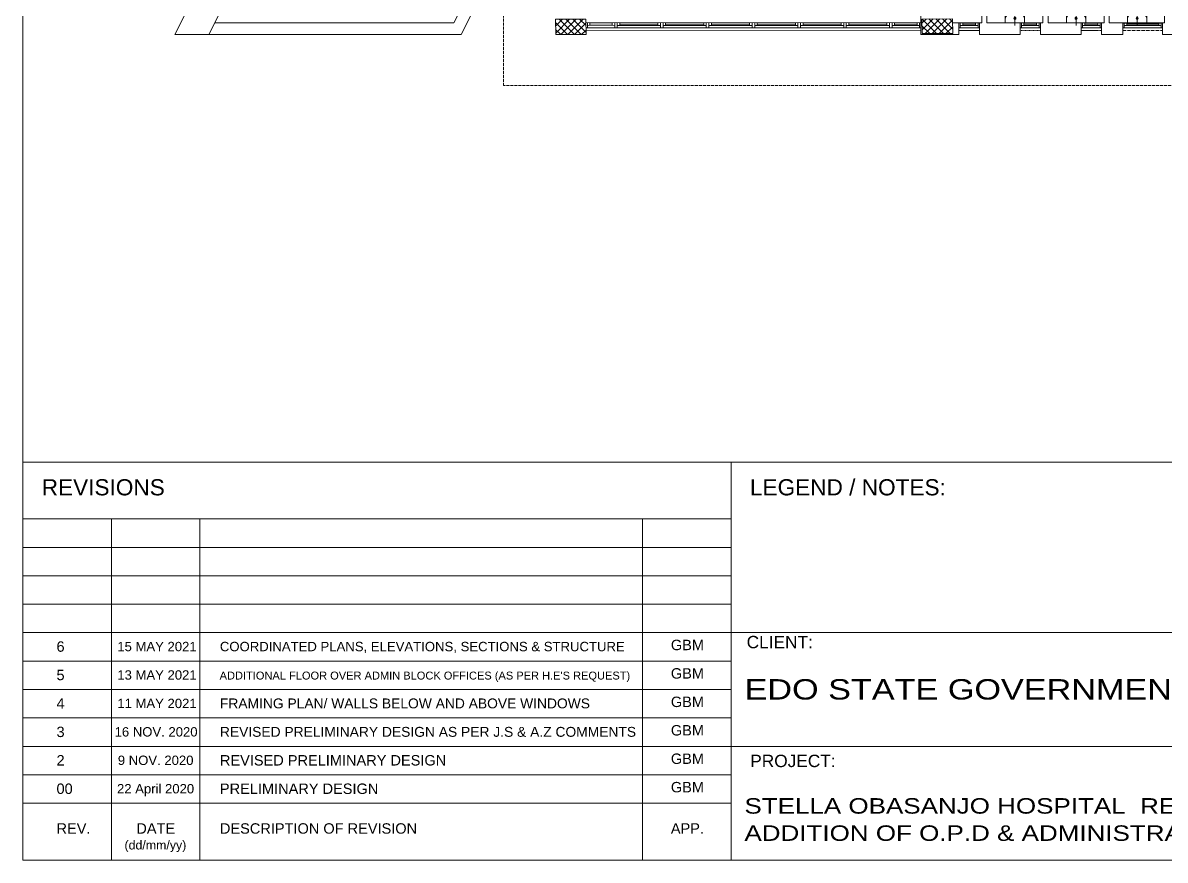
# Model space of a CAD drawing. Extents: x -178977 to 231842, y -29287 to 19916.
# Drawn here: x -12260 to 10187, y -29287 to -12829 of the extents above; entities that cross this region are included whole.
import ezdxf
from ezdxf import colors
from ezdxf.entities.mleader import LeaderData, LeaderLine
from ezdxf.math import Vec2, Vec3

# ---------------------------------------------------------------- set-up
doc = ezdxf.new("R2010")
doc.units = 0
doc.header["$LTSCALE"] = 0.25
doc.linetypes.add('01-First Floor-FUR$0$HIDDEN', pattern=[9.525, 6.35, -3.175])
doc.linetypes.add('DASHDOT', pattern=[25.4, 12.7, -6.35, 0, -6.35])
for name, color, linetype, lineweight in [('01-First Floor-FUR$0$Aluminum', 251, 'Continuous', 5), ('01-First Floor-FUR$0$C-HYDR-CTCH', 251, 'Continuous', 5), ('01-First Floor-FUR$0$Frame', 252, 'Continuous', 9), ('01-First Floor-FUR$0$Hatch', 252, 'Continuous', 5), ('01-First Floor-FUR$0$Proj', 251, 'Continuous', 5), ('01-First Floor-FUR$0$SANIT', 250, 'Continuous', 5), ('01-First Floor-FUR$0$Walls', 251, 'Continuous', 5), ('E-LITE-CLNG-CNDT', 6, 'DASHDOT', 35), ('E-POWR-TEXT', 6, 'Continuous', 25)]:
    doc.layers.add(name, color=color, linetype=linetype, lineweight=lineweight)
doc.layers.add('01-First Floor-FUR$0$X-WHITE glass', color=255, linetype='Continuous')
doc.styles.add('01-First Floor-FUR$0$MARI3', font='arial.ttf', dxfattribs={"width": 1.2})
doc.styles.add('01-First Floor-FUR$0$TTLB-A0-JeddahDP$0$Standard', font='txt_____.ttf')
doc.styles.add('01-First Floor-FUR$0$TTLB-A0-JeddahDP$0$swis721', font='swiss.ttf')
doc.styles.add('DC_Elc_Romans', font='elc_romans.shx', dxfattribs={"width": 0.7})

# ---------------------------------------------------------------- blocks, each defined once
blk = doc.blocks.new('01-First Floor-FUR$0$WC manta')
at = {"layer": '01-First Floor-FUR$0$SANIT'}
for p, q in [((-0.18, 0), (0.65, 0)), ((-0.13, 0.18), (-0.13, -0.18)), ((-0.12, 0.19), (0.41, 0.19)), ((0.05, 0.09), (0.05, -0.09)), ((0.109, 0.18), (0.109, -0.18)), ((0.209, 0.1), (0.209, -0.1)), ((0.229, 0.1), (0.229, -0.1)), ((0.239, 0.13), (0.41, 0.13)), ((0.296, 0.051), (0.358, 0.039)), ((-0.12, -0.19), (0.41, -0.19)), ((0.239, -0.13), (0.41, -0.13)), ((0.296, -0.051), (0.358, -0.039))]:
    blk.add_line(p, q, dxfattribs=at)
for centre, radius in [((-0.04, 0), 0.02), ((0.159, 0.075), 0.01), ((0.159, -0.075), 0.01)]:
    blk.add_circle(centre, radius, dxfattribs=at)
for centre, radius, start, end in [((-0.12, 0.18), 0.01, 90, 180), ((-0.05, 0.09), 0.1, 0, 90), ((0.119, 0.18), 0.01, 90, 180), ((0.239, 0.1), 0.03, 90, 180), ((0.259, 0.1), 0.03, 90, 180), ((0.303, 0), 0.0588, 141.525, 218.475), ((0.288, 0.012), 0.04, 79.4289, 141.525), ((0.345, 0), 0.0588, 166.4176, 193.5824), ((0.327, 0.004), 0.04, 79.4289, 166.4176), ((0.315, 0), 0.13, 270, 90), ((0.351, 0), 0.04, 280.5711, 79.4289), ((0.41, 0), 0.19, 270, 90), ((0.41, 0), 0.13, 270, 90), ((-0.12, -0.18), 0.01, 180, 270), ((-0.05, -0.09), 0.1, 270, 0), ((0.119, -0.18), 0.01, 180, 270), ((0.239, -0.1), 0.03, 180, 270), ((0.259, -0.1), 0.03, 180, 270), ((0.288, -0.012), 0.04, 218.475, 280.5711), ((0.327, -0.004), 0.04, 193.5824, 280.5711)]:
    blk.add_arc(centre, radius, start, end, dxfattribs=at)
blk = doc.blocks.new('01-First Floor-FUR')
at = {"layer": '01-First Floor-FUR$0$Hatch'}
h = blk.add_hatch(dxfattribs=at)
h.set_pattern_fill('ANSI37', color=256, scale=30)
h.set_pattern_definition([(45, (-1823.345, -13062.25), (-67.35192, 67.35192), []), (135, (-1823.345, -13062.25), (-67.35192, -67.35192), [])])
h.paths.add_polyline_path([(49129, 8856), (48525, 8847), (48529, 8559), (49133, 8567)])
h.paths.add_polyline_path([(41969, 8848), (41385, 8842), (41365, 8551), (41949, 8556)])
h.paths.add_polyline_path([(27592, 8841), (26993, 8836), (26987, 8543), (27586, 8547)])
h.paths.add_polyline_path([(34777, 8843), (34176, 8835), (34167, 8550), (34769, 8557)])
h.paths.add_polyline_path([(20372, 8850), (19766, 8828), (19780, 8535), (20387, 8557)])
h.paths.add_polyline_path([(13636, 8839), (12414, 8863), (12407, 8567), (13629, 8543)])
h.paths.add_polyline_path([(13650, 1639), (12435, 1624), (12421, 1331), (13636, 1347)])
h.paths.add_polyline_path([(13624, -5554), (12421, -5570), (12415, -5863), (13618, -5847)])
h.paths.add_polyline_path([(13642, -12753), (12446, -12764), (12448, -13058), (13645, -13047)])
h.paths.add_polyline_path([(6007, -12750), (5404, -12754), (5414, -13040), (6018, -13036)])
h.paths.add_polyline_path([(5992, -5552), (5395, -5551), (5395, -5852), (5992, -5854)])
h.paths.add_polyline_path([(6002, 1637), (5382, 1638), (5372, 1335), (5991, 1334)])
h.paths.add_polyline_path([(5978, 8816), (5378, 8831), (5374, 8541), (5975, 8527)])
h.paths.add_polyline_path([(-1221, 8815), (-1823, 8837), (-1821, 8549), (-1219, 8526)])
h.paths.add_polyline_path([(-1213, -5564), (-1815, -5571), (-1812, -5862), (-1210, -5855)])
h.paths.add_polyline_path([(-1195, -12758), (-1794, -12759), (-1789, -13060), (-1191, -13059)])
h.paths.add_polyline_path([(20391, -12745), (19786, -12758), (19791, -13059), (20397, -13046)])
h.paths.add_polyline_path([(20385, -5553), (19790, -5570), (19792, -5867), (20387, -5849)])
h.paths.add_polyline_path([(20376, 1655), (19777, 1648), (19781, 1348), (20380, 1355)])
h.paths.add_polyline_path([(27576, 1640), (26974, 1645), (26979, 1353), (27581, 1348)])
h.paths.add_polyline_path([(27580, -5542), (26976, -5560), (26990, -5860), (27590, -5839)])
h.paths.add_polyline_path([(27596, -12758), (26992, -12752), (26990, -13038), (27594, -13044)])
h.paths.add_polyline_path([(34795, -12748), (34197, -12763), (34206, -13062), (34804, -13048)])
h.paths.add_polyline_path([(34787, -5560), (34186, -5558), (34187, -5855), (34789, -5857)])
h.paths.add_polyline_path([(34751, 1644), (34170, 1649), (34190, 1359), (34771, 1354)])
h.paths.add_polyline_path([(41954, 1643), (41357, 1657), (41359, 1365), (41956, 1352)])
h.paths.add_polyline_path([(41955, -5555), (41387, -5563), (41389, -5857), (41957, -5849)])
h.paths.add_polyline_path([(41992, -12752), (41387, -12755), (41388, -13059), (41994, -13057)])
h.paths.add_polyline_path([(49167, -12753), (48579, -12737), (48565, -13044), (49153, -13060)])
h.paths.add_polyline_path([(49151, -5553), (48548, -5552), (48546, -5849), (49149, -5850)])
at = {"layer": '01-First Floor-FUR$0$Aluminum'}
for p, q in [((5386, -12830), (-1192, -12825, 0)), ((5386, -12930), (-1192, -12925, 0)), ((-1167, -12925, 0), (-1167, -12825, 0)), ((-629, -12880), (-1167, -12875, 0)), ((-1117, -12875, 0), (-1117, -12825, 0)), ((-679, -12855), (-1117, -12850, 0)), ((-679, -12880), (-679, -12830)), ((-629, -12930), (-629, -12830)), ((-579, -12930), (-579, -12830)), ((271, -12880), (-579, -12880)), ((-529, -12880), (-529, -12830)), ((221, -12855), (-529, -12855)), ((221, -12880), (221, -12830)), ((271, -12930), (271, -12830)), ((321, -12930), (321, -12830)), ((1171, -12880), (321, -12880)), ((371, -12880), (371, -12830)), ((1121, -12855), (371, -12855)), ((1121, -12880), (1121, -12830)), ((1171, -12930), (1171, -12830)), ((1221, -12930), (1221, -12830)), ((1221, -12880), (2071, -12880)), ((1271, -12880), (1271, -12830)), ((1271, -12855), (2021, -12855)), ((2021, -12880), (2021, -12830)), ((2071, -12930), (2071, -12830)), ((2121, -12930), (2121, -12830)), ((2971, -12880), (2121, -12880)), ((2171, -12880), (2171, -12830)), ((2921, -12855), (2171, -12855)), ((2921, -12880), (2921, -12830)), ((2971, -12930), (2971, -12830)), ((3021, -12930), (3021, -12830)), ((3871, -12880), (3021, -12880)), ((3071, -12880), (3071, -12830)), ((3821, -12855), (3071, -12855)), ((3821, -12880), (3821, -12830)), ((3871, -12930), (3871, -12830)), ((3921, -12930), (3921, -12830)), ((4771, -12880), (3921, -12880)), ((3971, -12880), (3971, -12830)), ((4721, -12855), (3971, -12855)), ((4721, -12880), (4721, -12830)), ((4771, -12930), (4771, -12830)), ((4821, -12930), (4821, -12830)), ((5361, -12880), (4821, -12880)), ((4871, -12880), (4871, -12830)), ((5311, -12855), (4871, -12855)), ((5311, -12880), (5311, -12830)), ((5361, -12930), (5361, -12830)), ((6536, -12830), (6136, -12830)), ((6536, -12930), (6136, -12930)), ((6161, -12930), (6161, -12830)), ((6511, -12880), (6161, -12880)), ((6211, -12880), (6211, -12830)), ((6211, -12855), (6461, -12855)), ((6461, -12880), (6461, -12830)), ((6511, -12930), (6511, -12830)), ((7736, -12830), (7336, -12830)), ((7736, -12930), (7336, -12930)), ((7361, -12930), (7361, -12830)), ((7711, -12880), (7361, -12880)), ((7411, -12880), (7411, -12830)), ((7411, -12855), (7661, -12855)), ((7661, -12880), (7661, -12830)), ((7711, -12930), (7711, -12830)), ((8936, -12830), (8536, -12830)), ((8936, -12930), (8536, -12930)), ((8561, -12930), (8561, -12830)), ((8911, -12880), (8561, -12880)), ((8611, -12880), (8611, -12830)), ((8611, -12855), (8861, -12855)), ((8861, -12880), (8861, -12830)), ((8911, -12930), (8911, -12830)), ((10136, -12930), (9356, -12930)), ((9381, -12930), (9381, -12830)), ((10111, -12880), (9381, -12880)), ((9431, -12880), (9431, -12830)), ((9431, -12855), (10061, -12855)), ((10136, -12830), (9736, -12830)), ((10136, -12830), (9736, -12830)), ((10136, -12930), (9736, -12930)), ((10136, -12930), (9736, -12930)), ((10111, -12880), (9761, -12880)), ((10111, -12880), (9761, -12880)), ((9811, -12855), (10061, -12855)), ((9811, -12855), (10061, -12855)), ((10061, -12880), (10061, -12830)), ((10061, -12880), (10061, -12830)), ((10061, -12880), (10061, -12830)), ((10111, -12930), (10111, -12830)), ((10111, -12930), (10111, -12830)), ((10111, -12930), (10111, -12830))]:
    blk.add_line(p, q, dxfattribs=at)
at = {"layer": '01-First Floor-FUR$0$C-HYDR-CTCH', "elevation": 0, "flags": 128}
for points in [[(-1794, -12759), (-1789, -13060), (-1191, -13059), (-1195, -12758), (-1794, -12759)], [(5414, -13040), (6018, -13036), (6007, -12750), (5404, -12754), (5414, -13040)]]:
    blk.add_lwpolyline(points, dxfattribs=at)
at = {"layer": '01-First Floor-FUR$0$Frame'}
for p, q in [((-12260, 19916, 0), (-12260, -29287, 0)), ((57327, -21462, 0), (-12260, -21462, 0)), ((1658, -21462, 0), (1658, -29287, 0)), ((1658, -22580, 0), (-12260, -22580, 0)), ((-10520, -29287, 0), (-10520, -22580, 0)), ((-8780, -29287, 0), (-8780, -22580, 0)), ((-82, -29287, 0), (-82, -22580, 0)), ((1658, -23139, 0), (-12260, -23139, 0)), ((1658, -23698, 0), (-12260, -23698, 0)), ((1658, -24257, 0), (-12260, -24257, 0)), ((57327, -24815, 0), (-12260, -24815, 0)), ((1658, -25374, 0), (-12260, -25374, 0)), ((1658, -25933, 0), (-12260, -25933, 0)), ((1658, -26492, 0), (-12260, -26492, 0)), ((1658, -27051, 0), (-12260, -27051, 0)), ((15575, -27051, 0), (1658, -27051, 0)), ((1658, -27610, 0), (-12260, -27610, 0)), ((1658, -28169, 0), (-12260, -28169, 0)), ((-12260, -29287, 0), (57327, -29287, 0))]:
    blk.add_line(p, q, dxfattribs=at)
at = {"layer": '01-First Floor-FUR$0$Proj'}
blk.add_line((-1192, -12975, 0), (5386, -12980), dxfattribs=at)
at = {"layer": '01-First Floor-FUR$0$Proj', "linetype": '01-First Floor-FUR$0$HIDDEN'}
for p, q in [((6136, -12980), (6536, -12980)), ((7336, -12980), (7736, -12980)), ((8536, -12980), (8936, -12980))]:
    blk.add_line(p, q, dxfattribs=at)
at = {"layer": '01-First Floor-FUR$0$Proj', "linetype": '01-First Floor-FUR$0$HIDDEN', "ltscale": 0.7}
blk.add_line((9356, -12980), (10136, -12980), dxfattribs=at)
at = {"layer": '01-First Floor-FUR$0$Proj', "linetype": '01-First Floor-FUR$0$HIDDEN', "ltscale": 3}
blk.add_lwpolyline([(48606, 9840), (-2814, 9840), (-2814, -14060), (48606, -14060)], dxfattribs=at)
blk.add_lwpolyline([(48606, 9840), (-2814, 9840), (-2814, -14060), (48606, -14060)], dxfattribs=at)
at = {"layer": '01-First Floor-FUR$0$Proj'}
for points in [[(-1814, -9390), (-3649, -13060), (-8604, -13060)], [(-2071, -9390), (-3791, -12830), (-8489, -12830)]]:
    blk.add_lwpolyline(points, dxfattribs=at)
at = {"layer": '01-First Floor-FUR$0$Walls'}
for p, q in [((5386, -13060), (5386, -9110)), ((6586, -12830), (6586, -11330)), ((6686, -12830), (6686, -11330)), ((7786, -12830), (7786, -11330)), ((7886, -12830), (7886, -11330)), ((8986, -12830), (8986, -11330)), ((9086, -12830), (9086, -11330)), ((10176, -11330), (10176, -12830)), ((6010, -12830), (6136, -12830)), ((6136, -13060), (6136, -12830)), ((6536, -12830), (6586, -12830)), ((6536, -13060), (6536, -12830)), ((6686, -12830), (7336, -12830)), ((7336, -13060), (7336, -12830)), ((7736, -13060), (7736, -12830)), ((7736, -12830), (7786, -12830)), ((7886, -12830), (8536, -12830)), ((8536, -13060), (8536, -12830)), ((8936, -12830), (8986, -12830)), ((8936, -13060), (8936, -12830)), ((9086, -12830), (9736, -12830)), ((9356, -13060), (9356, -12830)), ((10136, -12830), (10176, -12830)), ((10136, -13060), (10136, -12830)), ((10136, -13060), (10136, -12830)), ((10136, -13060), (10136, -12830)), ((5386, -13060), (6136, -13060)), ((6536, -13060), (7336, -13060)), ((7736, -13060), (8536, -13060)), ((8936, -13060), (9356, -13060)), ((10136, -13060, 0), (10868, -13060, 0))]:
    blk.add_line(p, q, dxfattribs=at)
blk.add_lwpolyline([(-7226, -8963), (-9274, -13060), (-8604, -13060), (-6769, -9390), (-6769, -9160), (-6914, -9160)], dxfattribs=at)
at = {"layer": '01-First Floor-FUR$0$X-WHITE glass', "color": 30, "ltscale": 6, "true_color": 0xf26722}
blk.add_line((9356, -12830), (10136, -12830), dxfattribs=at)
at = {"layer": '01-First Floor-FUR$0$SANIT', "xscale": -999.9999999999995, "yscale": 999.9999999999995, "zscale": 999.9999999999995, "rotation": 270}
for p in [(7236, -12700), (8436, -12700), (9636, -12700)]:
    blk.add_blockref('01-First Floor-FUR$0$WC manta', p, dxfattribs=at)
at = {"layer": '01-First Floor-FUR$0$Frame', "style": '01-First Floor-FUR$0$MARI3', "width": 1.2}
for s, height, p in [('EDO STATE GOVERNMENT', 400.79, (1922, -26130, 0)), ('STELLA OBASANJO HOSPITAL  REFURBISHMENT &', 304.6, (1920, -28373, 0)), ('ADDITION OF O.P.D & ADMINISTRATIVE BLOCK', 304.6, (1920, -28908, 0))]:
    blk.add_text(s, height=height, dxfattribs=at).set_placement(p)
at = {"layer": '01-First Floor-FUR$0$Frame', "attachment_point": 1}
for s, insert, char_height, width, style in [('{\\fArial|b0|i0|c0|p34;REVISIONS}', (-11889, -21799, 0), 317.96, 7631.12, '01-First Floor-FUR$0$TTLB-A0-JeddahDP$0$Standard'), ('{\\fArial|b0|i0|c0|p34;LEGEND / NOTES:}', (2028, -21799, 0), 317.96, 7631.12, '01-First Floor-FUR$0$TTLB-A0-JeddahDP$0$Standard'), ('CLIENT:', (1963, -24879, 0), 243, 5832.34, '01-First Floor-FUR$0$TTLB-A0-JeddahDP$0$swis721'), ('{\\fArial|b0|i0|c0|p34;6}', (-11598, -24986, 0), 204.62, 2694.81, '01-First Floor-FUR$0$TTLB-A0-JeddahDP$0$Standard'), ('\\pi470.80305;{\\fArial|b0|i0|c0|p34;15 MAY 2021}', (-10874, -24996, 0), 184.16, 2425.33, '01-First Floor-FUR$0$TTLB-A0-JeddahDP$0$Standard'), ('{\\fArial|b0|i0|c0|p34;COORDINATED PLANS, ELEVATIONS, SECTIONS & STRUCTURE}', (-8388, -24996, 0), 184.67, 8720.49, '01-First Floor-FUR$0$TTLB-A0-JeddahDP$0$Standard'), ('{\\fArial|b0|i0|c0|p34;GBM}', (474, -24955, 0), 204.62, 2694.81, '01-First Floor-FUR$0$TTLB-A0-JeddahDP$0$Standard'), ('{\\fArial|b0|i0|c0|p34;5}', (-11598, -25545, 0), 204.62, 2694.81, '01-First Floor-FUR$0$TTLB-A0-JeddahDP$0$Standard'), ('\\pi470.80305;{\\fArial|b0|i0|c0|p34;13 MAY 2021}', (-10874, -25555, 0), 184.16, 2425.33, '01-First Floor-FUR$0$TTLB-A0-JeddahDP$0$Standard'), ("{\\fArial|b0|i0|c0|p34;ADDITIONAL FLOOR OVER ADMIN BLOCK OFFICES (AS PER H.E'S REQUEST)}", (-8393, -25581, 0), 155.51, 8295.02, '01-First Floor-FUR$0$TTLB-A0-JeddahDP$0$Standard'), ('{\\fArial|b0|i0|c0|p34;GBM}', (474, -25514, 0), 204.62, 2694.81, '01-First Floor-FUR$0$TTLB-A0-JeddahDP$0$Standard'), ('{\\fArial|b0|i0|c0|p34;4}', (-11598, -26104, 0), 204.62, 2694.81, '01-First Floor-FUR$0$TTLB-A0-JeddahDP$0$Standard'), ('\\pi470.80305;{\\fArial|b0|i0|c0|p34;11 MAY 2021}', (-10874, -26114, 0), 184.16, 2425.33, '01-First Floor-FUR$0$TTLB-A0-JeddahDP$0$Standard'), ('{\\fArial|b0|i0|c0|p34;FRAMING PLAN/ WALLS BELOW AND ABOVE WINDOWS}', (-8387, -26109, 0), 194.39, 9179.46, '01-First Floor-FUR$0$TTLB-A0-JeddahDP$0$Standard'), ('{\\fArial|b0|i0|c0|p34;GBM}', (474, -26073, 0), 204.62, 2694.81, '01-First Floor-FUR$0$TTLB-A0-JeddahDP$0$Standard'), ('{\\fArial|b0|i0|c0|p34;3}', (-11598, -26663, 0), 204.62, 2694.81, '01-First Floor-FUR$0$TTLB-A0-JeddahDP$0$Standard'), ('\\pi417.6022;{\\fArial|b0|i0|c0|p34;16 NOV. 2020}', (-10874, -26673, 0), 184.16, 2425.33, '01-First Floor-FUR$0$TTLB-A0-JeddahDP$0$Standard'), ('{\\fArial|b0|i0|c0|p34;REVISED PRELIMINARY DESIGN AS PER J.S & A.Z COMMENTS}', (-8387, -26668, 0), 194.39, 9179.46, '01-First Floor-FUR$0$TTLB-A0-JeddahDP$0$Standard'), ('{\\fArial|b0|i0|c0|p34;GBM}', (474, -26632, 0), 204.62, 2694.81, '01-First Floor-FUR$0$TTLB-A0-JeddahDP$0$Standard'), ('{\\fArial|b0|i0|c0|p34;2}', (-11598, -27222, 0), 204.62, 2694.81, '01-First Floor-FUR$0$TTLB-A0-JeddahDP$0$Standard'), ('\\pi480.47593;{\\fArial|b0|i0|c0|p34;9 NOV. 2020}', (-10874, -27232, 0), 184.16, 2425.33, '01-First Floor-FUR$0$TTLB-A0-JeddahDP$0$Standard'), ('{\\fArial|b0|i0|c0|p34;REVISED PRELIMINARY DESIGN}', (-8387, -27222, 0), 204.62, 8492.98, '01-First Floor-FUR$0$TTLB-A0-JeddahDP$0$Standard'), ('{\\fArial|b0|i0|c0|p34;GBM}', (474, -27191, 0), 204.62, 2694.81, '01-First Floor-FUR$0$TTLB-A0-JeddahDP$0$Standard'), ('PROJECT:', (2034, -27215, 0), 243, 5832.34, '01-First Floor-FUR$0$TTLB-A0-JeddahDP$0$swis721'), ('{\\fArial|b0|i0|c0|p34;00}', (-11598, -27781, 0), 204.62, 2694.81, '01-First Floor-FUR$0$TTLB-A0-JeddahDP$0$Standard'), ('\\pi464.52196;{\\fArial|b0|i0|c0|p34;22 April 2020}', (-10874, -27791, 0), 184.16, 2425.33, '01-First Floor-FUR$0$TTLB-A0-JeddahDP$0$Standard'), ('{\\fArial|b0|i0|c0|p34;PRELIMINARY DESIGN}', (-8387, -27781, 0), 204.62, 8492.98, '01-First Floor-FUR$0$TTLB-A0-JeddahDP$0$Standard'), ('{\\fArial|b0|i0|c0|p34;GBM}', (474, -27750, 0), 204.62, 2694.81, '01-First Floor-FUR$0$TTLB-A0-JeddahDP$0$Standard'), ('{\\fArial|b0|i0|c0|p34;REV.}', (-11598, -28562, 0), 204.62, 2694.81, '01-First Floor-FUR$0$TTLB-A0-JeddahDP$0$Standard'), ('\\pi984.91435;{\\fArial|b0|i0|c0|p34;DATE\\P\\pi751.6974;\\H0.85x;(dd/mm/yy)}', (-11014, -28562, 0), 204.62, 2694.81, '01-First Floor-FUR$0$TTLB-A0-JeddahDP$0$Standard'), ('{\\fArial|b0|i0|c0|p34;DESCRIPTION OF REVISION}', (-8387, -28562, 0), 204.62, 4163.21, '01-First Floor-FUR$0$TTLB-A0-JeddahDP$0$Standard'), ('{\\fArial|b0|i0|c0|p34;APP.}', (474, -28562, 0), 204.62, 2694.81, '01-First Floor-FUR$0$TTLB-A0-JeddahDP$0$Standard')]:
    blk.add_mtext(s, dxfattribs=dict(at, insert=insert, char_height=char_height, width=width, style=style))

msp = doc.modelspace()

# ---------------------------------------------------------------- block references
at = {"layer": 'E-LITE-CLNG-CNDT'}
msp.add_blockref('01-First Floor-FUR', (0, 0), dxfattribs=at)

# ---------------------------------------------------------------- leaders
at = {"layer": 'E-POWR-TEXT'}
ml = msp.add_multileader_mtext('Standard', dxfattribs=at)
ml.set_content('FOR EXHAUST FAN EF-1', color=256, style='DC_Elc_Romans')
ml.set_leader_properties(color=45)
ml.build(insert=Vec2(0, 0))
ml.multileader.update_dxf_attribs({"dogleg_length": 2, "arrow_head_size": 200, "scale": 100})
ctx = ml.context
ctx.base_point, ctx.scale, ctx.char_height, ctx.arrow_head_size, ctx.landing_gap_size, ctx.plane_origin = Vec3(6078, -11729, 0), 100, 200, 200, 200, Vec3(7751, -13297, 0)
ctx.text_align_type = 2
notes = []
notes.append((ctx, [(1, (1, 1, 0), (9170, -11729, 0), (-1, 0), 84.7, [(0, [(9934, -12220, 0)], 0, [])])]))
ctx.mtext.insert, ctx.mtext.alignment, ctx.mtext.flow_direction = Vec3(8885, -11629, 0), 3, 5
for ctx, leaders in notes:
    for number, flags, end, landing, length, lines in leaders:
        leader = LeaderData()
        leader.index, (leader.has_last_leader_line, leader.has_dogleg_vector, leader.attachment_direction) = number, flags
        leader.last_leader_point, leader.dogleg_vector, leader.dogleg_length = Vec3(end), Vec3(landing), length
        for number, points, colour, breaks in lines:
            line = LeaderLine()
            line.index, line.vertices, line.color, line.breaks = number, Vec3.list(points), colors.encode_raw_color(colour), breaks
            leader.lines.append(line)
        ctx.leaders.append(leader)

doc.saveas('drawing.dxf')
